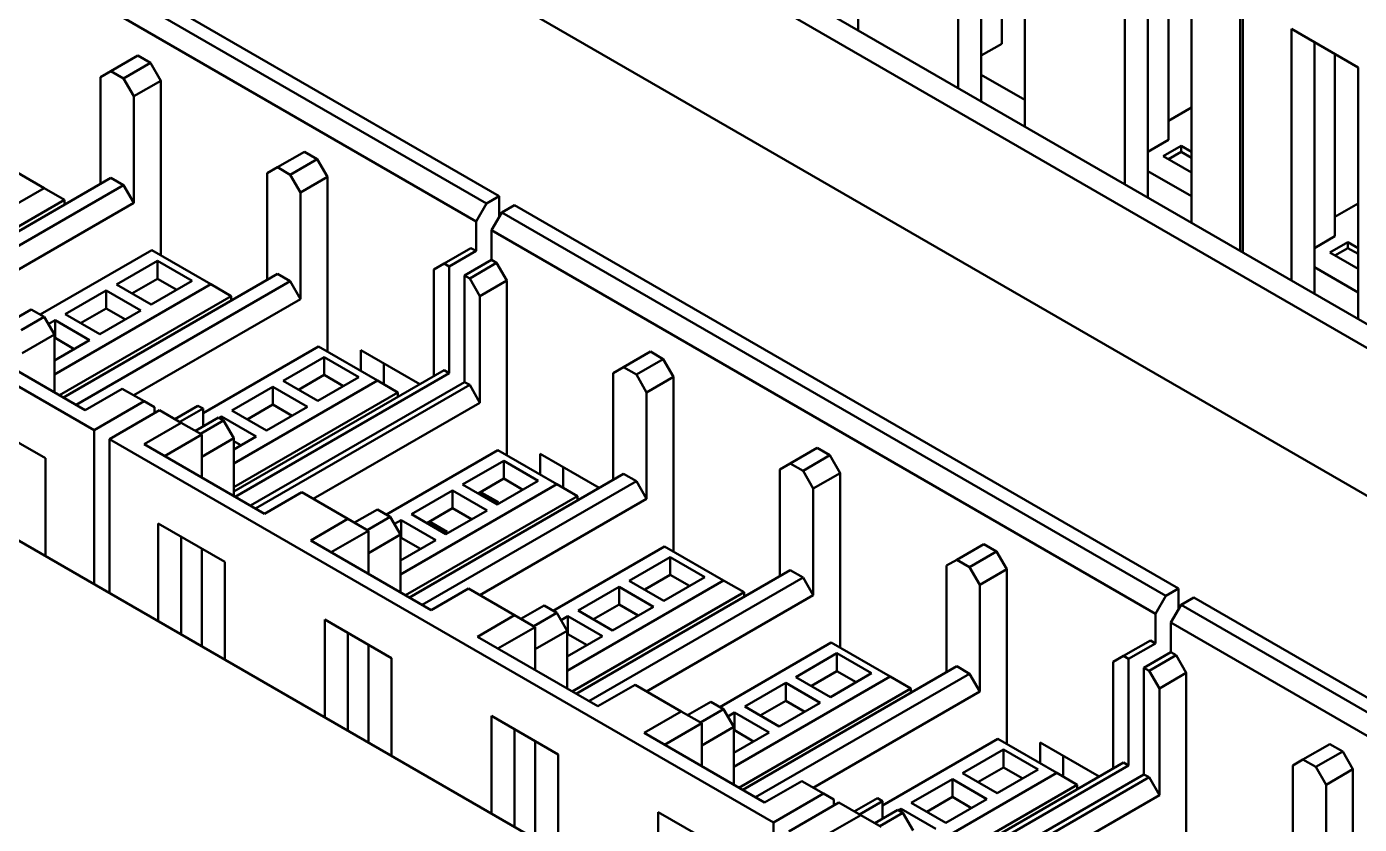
# Model space of a CAD drawing. Header units: millimetres. Extents: x 1021 to 2778, y -197 to 600.
# Drawn here: x 1628.17 to 1664.93, y 400.58 to 422.57 of the extents above; entities that cross this region are included whole.
import ezdxf

# ---------------------------------------------------------------- set-up
doc = ezdxf.new("R2010")
doc.units = ezdxf.units.MM
doc.header["$LTSCALE"] = 2
doc.layers.add('외형선(ISO)', color=7, linetype='Continuous', lineweight=50)

msp = doc.modelspace()

# ---------------------------------------------------------------- linework, layer by layer
at = {"layer": '외형선(ISO)'}
for p, q in [((1593.8308, 454.8849), (1706.6143, 389.7693)), ((1685.2597, 402.7516), (1598.2855, 452.9661)), ((1693.4621, 370.5816), (1555.4349, 450.2717)), ((1594.5379, 450.3942), (1706.0486, 386.0134)), ((1651.1064, 422.47), (1651.1064, 429.4102)), ((1622.5393, 428.2671), (1640.8534, 417.6935)), ((1622.8929, 428.4712), (1641.2069, 417.8976)), ((1640.5705, 417.2036), (1622.2565, 427.7772)), ((1653.8641, 427.818), (1653.8641, 420.8778)), ((1654.5005, 427.4506), (1654.5005, 421.2452)), ((1655.0662, 427.124), (1655.0662, 422.1025)), ((1655.7026, 419.8164), (1655.7026, 426.7566)), ((1658.4603, 425.1644), (1658.4603, 418.2242)), ((1659.0967, 424.797), (1659.0967, 418.5916)), ((1661.6423, 416.3871), (1661.6423, 424.8786)), ((1661.713, 416.3462), (1661.713, 424.8378)), ((1659.6624, 424.4704), (1659.6624, 419.4489)), ((1660.2988, 417.1627), (1660.2988, 424.103)), ((1663.0565, 422.5108), (1663.0565, 415.5706)), ((1664.895, 421.4494), (1663.0565, 422.5108)), ((1630.0346, 411.4473), (1611.7206, 422.0209)), ((1655.0662, 422.1025), (1654.5005, 421.776)), ((1663.6929, 422.1434), (1663.6929, 415.938)), ((1631.2367, 421.776), (1630.4943, 421.3473)), ((1631.5903, 421.5718), (1631.2367, 421.776)), ((1664.2586, 421.8168), (1664.2586, 416.7953)), ((1630.4943, 421.3473), (1630.2114, 421.184)), ((1630.4943, 421.3473), (1630.8478, 421.1432)), ((1630.8478, 421.1432), (1631.5903, 421.5718)), ((1631.5903, 421.5718), (1631.8731, 421.0819)), ((1654.5005, 421.2452), (1655.7026, 420.5512)), ((1654.5005, 420.5104), (1654.5005, 421.2452)), ((1664.895, 414.5091), (1664.895, 421.4494)), ((1630.2114, 418.2446), (1630.2114, 421.184)), ((1631.1307, 420.6533), (1630.8478, 421.1432)), ((1631.8731, 421.0819), (1631.1307, 420.6533)), ((1631.8731, 421.0819), (1631.8731, 416.2646)), ((1631.1307, 420.6533), (1631.1307, 417.7139)), ((1660.2988, 420.3471), (1659.6624, 419.9797)), ((1659.6624, 419.4489), (1659.0967, 419.1223)), ((1628.6558, 418.1221), (1627.0294, 419.0611)), ((1635.8329, 419.1223), (1635.0904, 418.6937)), ((1636.1865, 418.9182), (1635.8329, 419.1223)), ((1659.521, 418.9999), (1660.016, 419.2856)), ((1660.016, 419.1223), (1659.6624, 418.9182)), ((1660.016, 419.2856), (1660.2988, 419.1223)), ((1660.016, 419.1223), (1660.016, 419.2856)), ((1660.2988, 418.959), (1660.016, 419.1223)), ((1635.0904, 418.6937), (1634.8076, 418.5304)), ((1635.0904, 418.6937), (1635.444, 418.4896)), ((1635.444, 418.4896), (1636.1865, 418.9182)), ((1636.1865, 418.9182), (1636.4693, 418.4283)), ((1660.2988, 418.5508), (1659.521, 418.9999)), ((1630.4943, 418.4079), (1624.5899, 414.999)), ((1630.8478, 418.2038), (1630.4943, 418.4079)), ((1634.8076, 415.591), (1634.8076, 418.5304)), ((1635.7268, 417.9997), (1635.444, 418.4896)), ((1636.4693, 418.4283), (1635.7268, 417.9997)), ((1636.4693, 418.4283), (1636.4693, 413.611)), ((1659.0967, 418.5916), (1660.2988, 417.8976)), ((1659.0967, 417.8568), (1659.0967, 418.5916)), ((1624.3424, 415.6318), (1628.6558, 418.1221)), ((1624.9435, 414.7949), (1630.8478, 418.2038)), ((1628.6558, 418.1221), (1629.2215, 417.7955)), ((1630.8478, 418.2038), (1631.1307, 417.7139)), ((1635.7268, 417.9997), (1635.7268, 415.0603)), ((1629.2215, 417.7955), (1624.4838, 415.0603)), ((1631.1307, 417.7139), (1626.5345, 415.0603)), ((1629.2215, 417.7955), (1629.2215, 417.6731)), ((1640.8534, 417.6935), (1640.5705, 417.2036)), ((1641.2069, 417.8976), (1640.8534, 417.6935)), ((1641.2069, 417.326), (1641.2069, 417.8976)), ((1641.2776, 417.4485), (1641.6312, 417.6526)), ((1641.6312, 417.6526), (1659.9453, 407.079)), ((1664.895, 417.6935), (1664.2586, 417.326)), ((1640.5705, 416.3871), (1640.5705, 417.2036)), ((1640.9948, 416.9586), (1641.2776, 417.4485)), ((1641.2776, 417.4485), (1659.5917, 406.8749)), ((1640.9948, 416.1421), (1640.9948, 416.9586)), ((1659.3089, 406.385), (1640.9948, 416.9586)), ((1640.4291, 416.4687), (1639.6866, 416.0401)), ((1640.5705, 416.3871), (1640.4291, 416.4687)), ((1664.2586, 416.7953), (1663.6929, 416.4687)), ((1664.1172, 416.3462), (1664.6122, 416.632)), ((1664.6122, 416.4687), (1664.2586, 416.2646)), ((1664.6122, 416.632), (1664.895, 416.4687)), ((1664.6122, 416.632), (1664.6122, 416.4687)), ((1664.895, 416.3054), (1664.6122, 416.4687)), ((1631.6256, 416.4075), (1628.5497, 414.6316)), ((1630.6534, 415.4583), (1631.7847, 416.1115)), ((1633.252, 415.4685), (1631.6256, 416.4075)), ((1631.7847, 416.1115), (1632.7393, 415.5604)), ((1631.7847, 415.6216), (1631.7847, 416.1115)), ((1639.8281, 415.9584), (1640.5705, 416.3871)), ((1640.9948, 416.1421), (1640.2523, 415.7135)), ((1641.1362, 416.0605), (1640.9948, 416.1421)), ((1664.895, 415.8972), (1664.1172, 416.3462)), ((1635.0904, 415.7543), (1629.1861, 412.3454)), ((1635.444, 415.5502), (1635.0904, 415.7543)), ((1639.6866, 416.0401), (1639.4038, 415.8768)), ((1639.4038, 412.9374), (1639.4038, 415.8768)), ((1639.6866, 416.0401), (1639.8281, 415.9584)), ((1639.8281, 413.019), (1639.8281, 415.9584)), ((1640.3937, 415.6318), (1641.1362, 416.0605)), ((1641.1362, 416.0605), (1641.4191, 415.5706)), ((1663.6929, 415.938), (1664.895, 415.244)), ((1663.6929, 415.2032), (1663.6929, 415.938)), ((1628.9386, 412.9782), (1633.252, 415.4685)), ((1629.5397, 412.1413), (1635.444, 415.5502)), ((1631.6079, 414.9072), (1630.6534, 415.4583)), ((1631.7847, 415.6216), (1631.0776, 415.2134)), ((1632.7393, 415.5604), (1631.6079, 414.9072)), ((1632.3151, 415.3154), (1631.7847, 415.6216)), ((1633.252, 415.4685), (1633.8177, 415.1419)), ((1635.444, 415.5502), (1635.7268, 415.0603)), ((1640.2523, 415.7135), (1640.3937, 415.6318)), ((1640.2523, 412.7741), (1640.2523, 415.7135)), ((1640.6766, 415.1419), (1640.3937, 415.6318)), ((1641.4191, 415.5706), (1640.6766, 415.1419)), ((1641.4191, 415.5706), (1641.4191, 410.7532)), ((1633.8177, 415.1419), (1629.08, 412.4067)), ((1629.2391, 414.6418), (1630.3705, 415.295)), ((1630.3705, 415.295), (1631.3251, 414.7439)), ((1630.3705, 414.8051), (1630.3705, 415.295)), ((1635.7268, 415.0603), (1631.1307, 412.4067)), ((1633.8177, 415.1419), (1633.8177, 415.0194)), ((1640.6766, 415.1419), (1640.6766, 412.2025)), ((1628.3022, 414.7745), (1627.6658, 414.4071)), ((1628.6558, 414.5704), (1628.3022, 414.7745)), ((1630.1937, 414.0907), (1629.2391, 414.6418)), ((1630.3705, 414.8051), (1629.6634, 414.3969)), ((1631.3251, 414.7439), (1630.1937, 414.0907)), ((1630.9008, 414.4989), (1630.3705, 414.8051)), ((1628.0194, 414.2029), (1628.6558, 414.5704)), ((1628.6558, 414.5704), (1628.9386, 414.0805)), ((1628.7707, 414.3713), (1628.9563, 414.4785)), ((1628.9563, 414.4785), (1629.9109, 413.9274)), ((1628.9563, 413.9886), (1628.9563, 414.4785)), ((1629.7871, 411.9984), (1626.4637, 413.9172)), ((1628.9386, 414.0805), (1628.0547, 413.5702)), ((1628.9386, 412.4883), (1628.9386, 414.0805)), ((1628.9563, 413.9886), (1628.9386, 413.9784)), ((1629.9109, 413.9274), (1628.9386, 413.366)), ((1629.4866, 413.6824), (1628.9563, 413.9886)), ((1636.2218, 413.7539), (1633.0398, 411.9168)), ((1637.8482, 412.8149), (1636.2218, 413.7539)), ((1637.3885, 413.6518), (1637.3885, 413.0803)), ((1637.3885, 413.6518), (1639.0149, 412.7128)), ((1645.3789, 413.611), (1644.6364, 413.1823)), ((1645.7324, 413.4069), (1645.3789, 413.611)), ((1635.2495, 412.8047), (1636.3809, 413.4579)), ((1636.3809, 413.4579), (1637.3355, 412.9068)), ((1636.3809, 412.968), (1636.3809, 413.4579)), ((1638.0249, 412.7128), (1638.0249, 413.2844)), ((1644.6364, 413.1823), (1644.3535, 413.019)), ((1644.6364, 413.1823), (1644.9899, 412.9782)), ((1644.9899, 412.9782), (1645.7324, 413.4069)), ((1645.7324, 413.4069), (1646.0152, 412.917)), ((1639.6866, 413.1007), (1633.8884, 409.753)), ((1633.8884, 410.5287), (1637.8482, 412.8149)), ((1633.9237, 409.6102), (1639.8281, 413.019)), ((1640.2523, 412.7741), (1634.348, 409.3652)), ((1636.2041, 412.2536), (1635.2495, 412.8047)), ((1636.3809, 412.968), (1635.6738, 412.5597)), ((1637.3355, 412.9068), (1636.2041, 412.2536)), ((1636.9112, 412.6618), (1636.3809, 412.968)), ((1637.8482, 412.8149), (1638.4139, 412.4883)), ((1639.8281, 413.019), (1639.6866, 413.1007)), ((1640.3937, 412.6924), (1640.2523, 412.7741)), ((1644.3535, 410.0796), (1644.3535, 413.019)), ((1645.2728, 412.4883), (1644.9899, 412.9782)), ((1646.0152, 412.917), (1645.2728, 412.4883)), ((1646.0152, 412.917), (1646.0152, 408.0996)), ((1630.8125, 412.5904), (1629.7871, 411.9984)), ((1631.4135, 412.2434), (1630.8125, 412.5904)), ((1633.8353, 411.9882), (1634.9667, 412.6414)), ((1638.4139, 412.4883), (1633.8884, 409.8755)), ((1634.4894, 409.2836), (1640.3937, 412.6924)), ((1634.9667, 412.6414), (1635.9213, 412.0903)), ((1634.9667, 412.1515), (1634.9667, 412.6414)), ((1638.4139, 412.4883), (1638.4139, 412.3658)), ((1640.3937, 412.6924), (1640.6766, 412.2025)), ((1645.2728, 412.4883), (1645.2728, 409.5489)), ((1631.4135, 412.2434), (1630.0346, 411.4473)), ((1631.6963, 412.0801), (1631.4135, 412.2434)), ((1631.6963, 411.9168), (1631.6963, 412.0801)), ((1632.8984, 412.1209), (1632.262, 411.7535)), ((1632.4034, 411.6718), (1633.0398, 412.0392)), ((1633.0398, 412.0392), (1632.8984, 412.1209)), ((1633.0398, 411.5493), (1633.0398, 412.0392)), ((1634.9667, 412.1515), (1634.2596, 411.7432)), ((1635.9213, 412.0903), (1634.7899, 411.4371)), ((1635.497, 411.8453), (1634.9667, 412.1515)), ((1640.6766, 412.2025), (1636.0804, 409.5489)), ((1628.6911, 410.6716), (1626.8527, 411.733)), ((1630.4589, 411.2023), (1631.8378, 411.9984)), ((1632.4388, 411.6514), (1631.8378, 411.9984)), ((1633.4641, 411.7943), (1632.8277, 411.4269)), ((1632.9691, 411.3452), (1633.6055, 411.7126)), ((1633.6055, 411.7126), (1633.4641, 411.7943)), ((1633.4818, 411.7841), (1633.5525, 411.8249)), ((1633.5525, 411.8249), (1634.5071, 411.2738)), ((1633.5525, 411.7432), (1633.5525, 411.8249)), ((1633.6055, 411.7126), (1633.8884, 411.2227)), ((1634.7899, 411.4371), (1633.8353, 411.9882)), ((1630.0346, 407.2015), (1630.0346, 411.4473)), ((1631.4135, 411.0594), (1632.4388, 411.6514)), ((1633.0045, 411.3248), (1631.9792, 410.7328)), ((1633.0045, 411.3248), (1632.4388, 411.6514)), ((1633.0045, 411.3248), (1633.0045, 410.1409)), ((1648.773, 400.6287), (1630.4589, 411.2023)), ((1630.4589, 406.9565), (1630.4589, 411.2023)), ((1634.7369, 409.1407), (1631.4135, 411.0594)), ((1633.8884, 411.2227), (1633.0045, 410.7124)), ((1634.5071, 411.2738), (1633.8884, 410.9165)), ((1633.8884, 409.6306), (1633.8884, 411.2227)), ((1634.0828, 411.0288), (1633.8884, 411.1411)), ((1649.975, 410.9574), (1649.2326, 410.5287)), ((1650.3286, 410.7532), (1649.975, 410.9574)), ((1628.6911, 407.9772), (1628.6911, 410.6716)), ((1641.1716, 410.8961), (1638.0957, 409.1203)), ((1640.1993, 409.947), (1641.3307, 410.6002)), ((1642.7979, 409.9572), (1641.1716, 410.8961)), ((1641.3307, 410.6002), (1642.2853, 410.049)), ((1641.3307, 410.1103), (1641.3307, 410.6002)), ((1642.3383, 410.7941), (1643.9646, 409.8551)), ((1642.3383, 410.7941), (1642.3383, 410.2225)), ((1649.5861, 410.3246), (1650.3286, 410.7532)), ((1650.3286, 410.7532), (1650.6114, 410.2633)), ((1644.6364, 410.2429), (1638.732, 406.8341)), ((1642.9747, 409.8551), (1642.9747, 410.4266)), ((1644.9899, 410.0388), (1644.6364, 410.2429)), ((1649.2326, 410.5287), (1648.9497, 410.3654)), ((1648.9497, 407.426), (1648.9497, 410.3654)), ((1649.2326, 410.5287), (1649.5861, 410.3246)), ((1649.869, 409.8347), (1649.5861, 410.3246)), ((1650.6114, 410.2633), (1649.869, 409.8347)), ((1650.6114, 410.2633), (1650.6114, 405.446)), ((1638.4846, 407.4668), (1642.7979, 409.9572)), ((1639.0856, 406.6299), (1644.9899, 410.0388)), ((1641.1539, 409.3958), (1640.1993, 409.947)), ((1641.3307, 410.1103), (1640.6236, 409.702)), ((1642.2853, 410.049), (1641.1539, 409.3958)), ((1641.861, 409.8041), (1641.3307, 410.1103)), ((1642.7979, 409.9572), (1643.3636, 409.6306)), ((1644.9899, 410.0388), (1645.2728, 409.5489)), ((1649.869, 409.8347), (1649.869, 406.8953)), ((1635.7622, 409.7326), (1634.7369, 409.1407)), ((1637.035, 408.9978), (1635.7622, 409.7326)), ((1643.3636, 409.6306), (1638.626, 406.8953)), ((1638.7851, 409.1305), (1639.9165, 409.7837)), ((1639.9165, 409.7837), (1640.871, 409.2325)), ((1639.9165, 409.2938), (1639.9165, 409.7837)), ((1645.2728, 409.5489), (1640.6766, 406.8953)), ((1640.7296, 409.7224), (1640.6943, 409.702)), ((1640.6943, 409.702), (1641.1539, 409.4366)), ((1640.7296, 409.6816), (1640.7296, 409.7224)), ((1640.7296, 409.7224), (1641.1892, 409.4571)), ((1643.3636, 409.6306), (1643.3636, 409.5081)), ((1637.8482, 409.2631), (1637.2118, 408.8957)), ((1638.2017, 409.059), (1637.8482, 409.2631)), ((1639.7397, 408.5793), (1638.7851, 409.1305)), ((1639.9165, 409.2938), (1639.2093, 408.8855)), ((1640.871, 409.2325), (1639.7397, 408.5793)), ((1640.4468, 408.9876), (1639.9165, 409.2938)), ((1641.1539, 409.4366), (1641.1892, 409.4571)), ((1631.8024, 408.8753), (1631.8024, 406.1809)), ((1633.6409, 407.8139), (1631.8024, 408.8753)), ((1636.0097, 408.4058), (1637.035, 408.9978)), ((1637.6007, 408.6712), (1637.035, 408.9978)), ((1637.5653, 408.6916), (1638.2017, 409.059)), ((1638.2017, 409.059), (1638.4846, 408.5691)), ((1638.3166, 408.86), (1638.5022, 408.9672)), ((1638.5022, 408.9672), (1639.4568, 408.416)), ((1638.5022, 408.4773), (1638.5022, 408.9672)), ((1639.3154, 408.9059), (1639.2801, 408.8855)), ((1639.2801, 408.8855), (1639.7397, 408.6201)), ((1639.3154, 408.8651), (1639.3154, 408.9059)), ((1639.3154, 408.9059), (1639.775, 408.6406)), ((1632.4388, 408.5079), (1632.4388, 405.8134)), ((1639.3331, 406.4871), (1636.0097, 408.4058)), ((1637.6007, 408.6712), (1636.5754, 408.0792)), ((1637.6007, 408.6712), (1637.6007, 407.4873)), ((1638.4846, 408.5691), (1637.6007, 408.0588)), ((1638.4846, 406.977), (1638.4846, 408.5691)), ((1638.5022, 408.4773), (1638.4846, 408.4671)), ((1639.4568, 408.416), (1638.4846, 407.8547)), ((1639.0326, 408.1711), (1638.5022, 408.4773)), ((1639.7397, 408.6201), (1639.775, 408.6406)), ((1633.0045, 408.1813), (1633.0045, 405.4868)), ((1645.7678, 408.2425), (1642.6918, 406.4666)), ((1647.3941, 407.3035), (1645.7678, 408.2425)), ((1654.5712, 408.3038), (1653.8288, 407.8751)), ((1654.1823, 407.671), (1654.9248, 408.0996)), ((1654.9248, 408.0996), (1654.5712, 408.3038)), ((1654.9248, 408.0996), (1655.2076, 407.6097)), ((1633.6409, 405.1194), (1633.6409, 407.8139)), ((1644.7955, 407.2933), (1645.9269, 407.9465)), ((1645.9269, 407.9465), (1646.8815, 407.3954)), ((1645.9269, 407.4566), (1645.9269, 407.9465)), ((1653.8288, 407.8751), (1653.5459, 407.7118)), ((1653.5459, 404.7724), (1653.5459, 407.7118)), ((1653.8288, 407.8751), (1654.1823, 407.671)), ((1654.4652, 407.1811), (1654.1823, 407.671)), ((1643.0808, 404.8132), (1647.3941, 407.3035)), ((1649.2326, 407.5893), (1643.3282, 404.1804)), ((1643.6818, 403.9763), (1649.5861, 407.3852)), ((1645.7501, 406.7422), (1644.7955, 407.2933)), ((1645.9269, 407.4566), (1645.2198, 407.0484)), ((1646.8815, 407.3954), (1645.7501, 406.7422)), ((1646.4572, 407.1505), (1645.9269, 407.4566)), ((1647.3941, 407.3035), (1647.9598, 406.977)), ((1649.5861, 407.3852), (1649.2326, 407.5893)), ((1649.5861, 407.3852), (1649.869, 406.8953)), ((1655.2076, 407.6097), (1654.4652, 407.1811)), ((1655.2076, 407.6097), (1655.2076, 402.7924)), ((1640.3584, 407.079), (1639.3331, 406.4871)), ((1641.6312, 406.3442), (1640.3584, 407.079)), ((1647.9598, 406.977), (1643.2222, 404.2417)), ((1643.3813, 406.4768), (1644.5126, 407.13)), ((1644.5126, 407.13), (1645.4672, 406.5789)), ((1644.5126, 406.6401), (1644.5126, 407.13)), ((1649.869, 406.8953), (1645.2728, 404.2417)), ((1647.9598, 406.977), (1647.9598, 406.8545)), ((1654.4652, 407.1811), (1654.4652, 404.2417)), ((1659.9453, 407.079), (1659.5917, 406.8749)), ((1659.9453, 406.5075), (1659.9453, 407.079)), ((1642.4444, 406.6095), (1641.808, 406.2421)), ((1642.7979, 406.4054), (1642.4444, 406.6095)), ((1644.5126, 406.6401), (1643.8055, 406.2319)), ((1645.4672, 406.5789), (1644.3359, 405.9257)), ((1645.043, 406.334), (1644.5126, 406.6401)), ((1659.5917, 406.8749), (1659.3089, 406.385)), ((1659.7331, 406.14), (1660.016, 406.6299)), ((1660.016, 406.6299), (1660.3695, 406.8341)), ((1660.016, 406.6299), (1678.33, 396.0563)), ((1660.3695, 406.8341), (1678.6836, 396.2604)), ((1636.3986, 406.2217), (1636.3986, 403.5273)), ((1638.2371, 405.1602), (1636.3986, 406.2217)), ((1640.6059, 405.7522), (1641.6312, 406.3442)), ((1642.1969, 406.0176), (1641.6312, 406.3442)), ((1642.1615, 406.038), (1642.7979, 406.4054)), ((1642.7979, 406.4054), (1643.0808, 405.9155)), ((1642.9128, 406.2064), (1643.0984, 406.3135)), ((1643.0984, 406.3135), (1644.053, 405.7624)), ((1643.0984, 405.8236), (1643.0984, 406.3135)), ((1644.3359, 405.9257), (1643.3813, 406.4768)), ((1659.3089, 405.5685), (1659.3089, 406.385)), ((1637.035, 405.8543), (1637.035, 403.1598)), ((1642.1969, 406.0176), (1641.1716, 405.4256)), ((1642.1969, 406.0176), (1642.1969, 404.8336)), ((1643.0808, 405.9155), (1642.1969, 405.4052)), ((1643.0808, 404.3233), (1643.0808, 405.9155)), ((1643.0984, 405.8236), (1643.0808, 405.8134)), ((1643.6288, 405.5175), (1643.0984, 405.8236)), ((1659.7331, 405.3235), (1659.7331, 406.14)), ((1678.0472, 395.5664), (1659.7331, 406.14)), ((1637.6007, 405.5277), (1637.6007, 402.8332)), ((1643.9293, 403.8334), (1640.6059, 405.7522)), ((1644.053, 405.7624), (1643.0808, 405.2011)), ((1650.364, 405.5889), (1647.288, 403.813)), ((1651.9903, 404.6499), (1650.364, 405.5889)), ((1659.1674, 405.6501), (1658.425, 405.2215)), ((1658.5664, 405.1398), (1659.3089, 405.5685)), ((1659.3089, 405.5685), (1659.1674, 405.6501)), ((1638.2371, 402.4658), (1638.2371, 405.1602)), ((1649.3917, 404.6397), (1650.5231, 405.2929)), ((1650.5231, 405.2929), (1651.4776, 404.7418)), ((1650.5231, 404.803), (1650.5231, 405.2929)), ((1658.425, 405.2215), (1658.1421, 405.0582)), ((1658.1421, 402.1188), (1658.1421, 405.0582)), ((1658.425, 405.2215), (1658.5664, 405.1398)), ((1658.5664, 402.2004), (1658.5664, 405.1398)), ((1659.7331, 405.3235), (1658.9907, 404.8949)), ((1659.1321, 404.8132), (1659.8745, 405.2419)), ((1659.8745, 405.2419), (1659.7331, 405.3235)), ((1659.8745, 405.2419), (1660.1574, 404.752)), ((1653.8288, 404.9357), (1647.9244, 401.5268)), ((1648.278, 401.3227), (1654.1823, 404.7316)), ((1650.5231, 404.803), (1649.8159, 404.3948)), ((1651.4776, 404.7418), (1650.3463, 404.0886)), ((1651.0534, 404.4968), (1650.5231, 404.803)), ((1654.1823, 404.7316), (1653.8288, 404.9357)), ((1654.1823, 404.7316), (1654.4652, 404.2417)), ((1658.9907, 404.8949), (1659.1321, 404.8132)), ((1658.9907, 401.9555), (1658.9907, 404.8949)), ((1659.4149, 404.3233), (1659.1321, 404.8132)), ((1660.1574, 404.752), (1659.4149, 404.3233)), ((1660.1574, 404.752), (1660.1574, 399.9347)), ((1644.9546, 404.4254), (1643.9293, 403.8334)), ((1646.2274, 403.6906), (1644.9546, 404.4254)), ((1647.6769, 402.1596), (1651.9903, 404.6499)), ((1652.556, 404.3233), (1647.8184, 401.5881)), ((1647.9775, 403.8232), (1649.1088, 404.4764)), ((1649.1088, 404.4764), (1650.0634, 403.9253)), ((1649.1088, 403.9865), (1649.1088, 404.4764)), ((1650.3463, 404.0886), (1649.3917, 404.6397)), ((1651.9903, 404.6499), (1652.556, 404.3233)), ((1652.556, 404.3233), (1652.556, 404.2009)), ((1659.4149, 404.3233), (1659.4149, 401.3839)), ((1647.0406, 403.9559), (1646.4042, 403.5885)), ((1647.3941, 403.7518), (1647.0406, 403.9559)), ((1649.1088, 403.9865), (1648.4017, 403.5783)), ((1649.6392, 403.6803), (1649.1088, 403.9865)), ((1654.4652, 404.2417), (1649.869, 401.5881)), ((1645.2021, 403.0986), (1646.2274, 403.6906)), ((1646.7931, 403.364), (1646.2274, 403.6906)), ((1646.7577, 403.3844), (1647.3941, 403.7518)), ((1647.3941, 403.7518), (1647.6769, 403.2619)), ((1647.509, 403.5528), (1647.6946, 403.6599)), ((1647.6946, 403.6599), (1648.6492, 403.1088)), ((1647.6946, 403.17), (1647.6946, 403.6599)), ((1648.9321, 403.2721), (1647.9775, 403.8232)), ((1650.0634, 403.9253), (1648.9321, 403.2721)), ((1640.9948, 403.5681), (1640.9948, 400.8736)), ((1642.8333, 402.5066), (1640.9948, 403.5681)), ((1646.7931, 403.364), (1645.7678, 402.772)), ((1646.7931, 403.364), (1646.7931, 402.18)), ((1647.6769, 403.2619), (1646.7931, 402.7516)), ((1647.6769, 401.6697), (1647.6769, 403.2619)), ((1641.6312, 403.2007), (1641.6312, 400.5062)), ((1642.1969, 402.8741), (1642.1969, 400.1796)), ((1648.5255, 401.1798), (1645.2021, 403.0986)), ((1647.6946, 403.17), (1647.6769, 403.1598)), ((1648.6492, 403.1088), (1647.6769, 402.5475)), ((1648.225, 402.8638), (1647.6946, 403.17)), ((1654.9601, 402.9353), (1651.7782, 401.0982)), ((1656.5865, 401.9963), (1654.9601, 402.9353)), ((1642.8333, 399.8122), (1642.8333, 402.5066)), ((1653.9879, 401.9861), (1655.1192, 402.6393)), ((1655.1192, 402.6393), (1656.0738, 402.0882)), ((1655.1192, 402.1494), (1655.1192, 402.6393)), ((1656.1269, 402.8332), (1656.1269, 402.2617)), ((1656.1269, 402.8332), (1657.7532, 401.8943)), ((1664.1172, 402.7924), (1663.3747, 402.3637)), ((1663.7283, 402.1596), (1664.4707, 402.5883)), ((1664.4707, 402.5883), (1664.1172, 402.7924)), ((1664.4707, 402.5883), (1664.7536, 402.0984)), ((1658.425, 402.2821), (1652.6267, 398.9345)), ((1652.6621, 398.7916), (1658.5664, 402.2004)), ((1655.1192, 402.1494), (1654.4121, 401.7412)), ((1655.6496, 401.8432), (1655.1192, 402.1494)), ((1656.7633, 401.8943), (1656.7633, 402.4658)), ((1658.5664, 402.2004), (1658.425, 402.2821)), ((1663.3747, 402.3637), (1663.0919, 402.2004)), ((1663.0919, 399.2611), (1663.0919, 402.2004)), ((1663.3747, 402.3637), (1663.7283, 402.1596)), ((1664.0111, 401.6697), (1663.7283, 402.1596)), ((1649.5508, 401.7718), (1648.5255, 401.1798)), ((1650.1518, 401.4248), (1649.5508, 401.7718)), ((1652.5737, 401.1696), (1653.705, 401.8228)), ((1652.6267, 399.7101), (1656.5865, 401.9963)), ((1658.9907, 401.9555), (1653.0863, 398.5466)), ((1653.2277, 398.465), (1659.1321, 401.8738)), ((1653.705, 401.8228), (1654.6596, 401.2717)), ((1653.705, 401.3329), (1653.705, 401.8228)), ((1654.9425, 401.435), (1653.9879, 401.9861)), ((1656.0738, 402.0882), (1654.9425, 401.435)), ((1656.5865, 401.9963), (1657.1522, 401.6697)), ((1659.1321, 401.8738), (1658.9907, 401.9555)), ((1659.1321, 401.8738), (1659.4149, 401.3839)), ((1664.7536, 402.0984), (1664.0111, 401.6697)), ((1664.7536, 402.0984), (1664.7536, 397.2811)), ((1650.1518, 401.4248), (1648.773, 400.6287)), ((1650.4347, 401.2615), (1650.1518, 401.4248)), ((1657.1522, 401.6697), (1652.6267, 399.0569)), ((1659.4149, 401.3839), (1654.8187, 398.7303)), ((1657.1522, 401.6697), (1657.1522, 401.5472)), ((1664.0111, 401.6697), (1664.0111, 398.7303)), ((1649.1972, 400.3837), (1650.5761, 401.1798)), ((1650.4347, 401.0982), (1650.4347, 401.2615)), ((1651.1771, 400.8328), (1650.5761, 401.1798)), ((1651.6367, 401.3023), (1651.0004, 400.9349)), ((1651.1418, 400.8532), (1651.7782, 401.2206)), ((1651.7782, 401.2206), (1651.6367, 401.3023)), ((1651.7782, 400.7308), (1651.7782, 401.2206)), ((1653.5283, 400.6185), (1652.5737, 401.1696)), ((1653.705, 401.3329), (1652.9979, 400.9247)), ((1654.6596, 401.2717), (1653.5283, 400.6185)), ((1654.2354, 401.0267), (1653.705, 401.3329)), ((1645.591, 400.9145), (1645.591, 398.22)), ((1647.4295, 399.853), (1645.591, 400.9145)), ((1650.1518, 400.2409), (1651.1771, 400.8328)), ((1651.7428, 400.5062), (1651.1771, 400.8328)), ((1652.2024, 400.9757), (1651.566, 400.6083)), ((1651.7075, 400.5266), (1652.3439, 400.8941)), ((1652.3439, 400.8941), (1652.2024, 400.9757)), ((1652.2201, 400.9655), (1652.2908, 401.0063)), ((1652.2908, 401.0063), (1653.2454, 400.4552)), ((1652.2908, 400.9247), (1652.2908, 401.0063)), ((1652.3439, 400.8941), (1652.6267, 400.4042)), ((1648.773, 396.3829), (1648.773, 400.6287))]:
    msp.add_line(p, q, dxfattribs=at)

doc.saveas('drawing.dxf')
